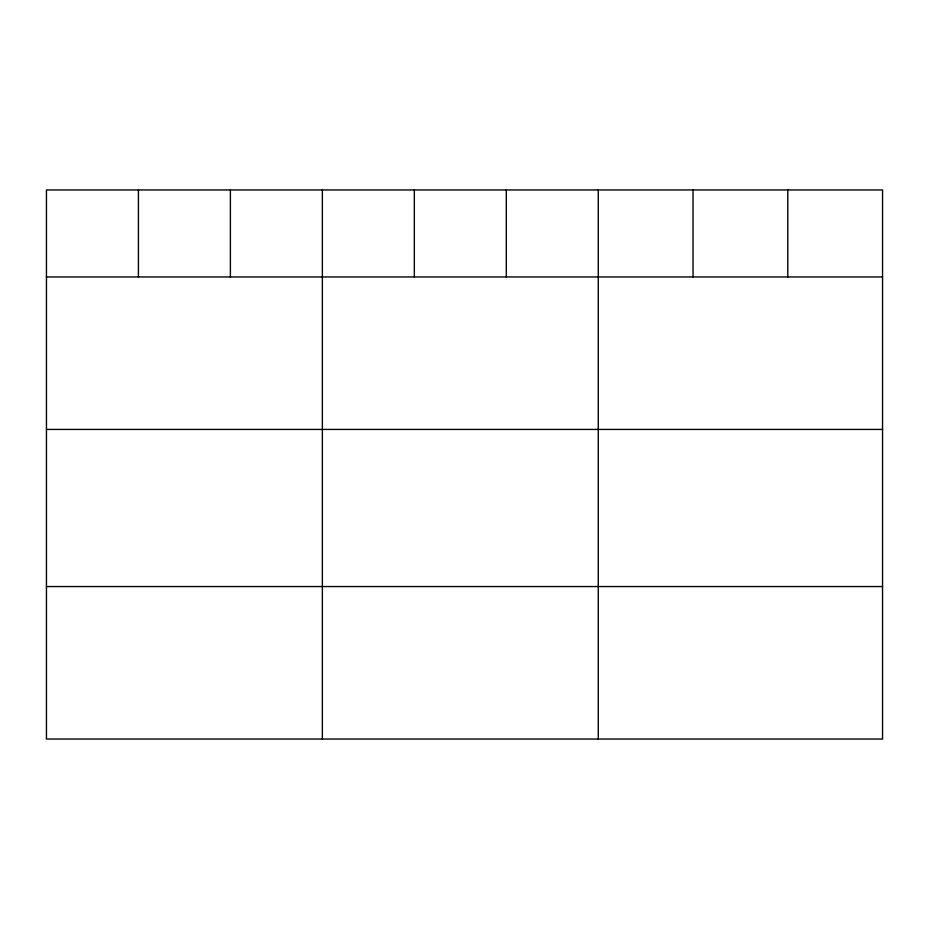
<?xml version="1.0" encoding="UTF-8"?>
<svg xmlns="http://www.w3.org/2000/svg" width="929" height="929" viewBox="0 0 929 929"><rect width="100%" height="100%" fill="white"/><g stroke="black" fill="none" stroke-linecap="round" stroke-linejoin="round"><path stroke-width="1.39" d="M882.55 276.947L882.55 739.043L46.45 739.043L46.45 189.957L882.55 189.957L882.55 276.947L46.45 276.947M46.45 429.43L882.55 429.43M46.45 586.547L882.55 586.547M787.792 189.957L787.792 276.947M693.034 189.957L693.034 276.947M598.276 189.957L598.276 739.043M506.305 189.957L506.305 276.947M414.334 189.957L414.334 276.947M322.363 189.957L322.363 739.043M230.392 189.957L230.392 276.947M138.421 189.957L138.421 276.947"/></g></svg>
